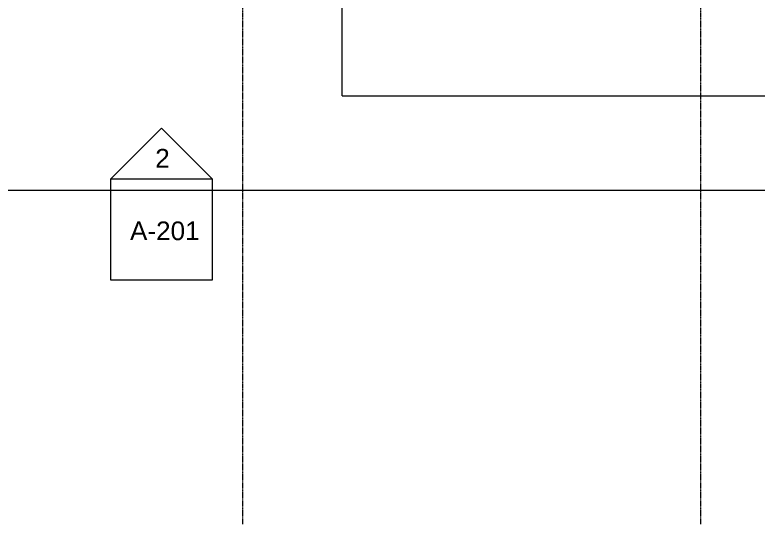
# Model space of a CAD drawing. Header units: inches. Extents: x 21836 to 26875, y -23174 to -20350.
# Drawn here: x 24099.7 to 24569.6, y -23162.9 to -22841 of the extents above; entities that cross this region are included whole.
import ezdxf

# ---------------------------------------------------------------- set-up
doc = ezdxf.new("R2010")
doc.units = ezdxf.units.IN
doc.header["$MEASUREMENT"] = 0
doc.linetypes.add('Grid Line 1_2_', pattern=[0.875, 0.5, -0.125, 0.125, -0.125])
for name, color, linetype, lineweight in [('Conc', 7, 'Continuous', 9), ('G-ANNO-SYMB', 111, 'Continuous', 9), ('S-GRID', 1, 'Continuous', 9)]:
    doc.layers.add(name, color=color, linetype=linetype, lineweight=lineweight)
doc.styles.add('Arial_1', font='arial.ttf', dxfattribs={"height": 11.802395})

# ---------------------------------------------------------------- blocks, each defined once
blk = doc.blocks.new('Elevation - Detail Number-93309-First Floor Plan')
at = {"layer": 'G-ANNO-SYMB'}
for p, q in [((-0.25, -0.25), (-0.25, 0.25)), ((-0.25, 0.25), (0.25, 0.25)), ((0.25, 0.25), (0.25, -0.25)), ((0.25, -0.25), (-0.25, -0.25))]:
    blk.add_line(p, q, dxfattribs=at)
blk = doc.blocks.new('Elevation - Detail Number-93036-First Floor Plan')
at = {"layer": 'G-ANNO-SYMB'}
for p, q in [((0, 0.25), (-0.25, 0)), ((0.25, 0), (0, 0.25)), ((-0.25, 0), (0.25, 0))]:
    blk.add_line(p, q, dxfattribs=at)

msp = doc.modelspace()

# ---------------------------------------------------------------- linework, layer by layer
at = {"layer": 'Conc'}
for p, q in [((24306.51523, -22892.06748), (24306.51523, -22797.92781)), ((24306.51523, -22892.06748), (25981.01523, -22892.06748)), ((26282.99063, -22952.06748), (21940.4243, -22952.06748))]:
    msp.add_line(p, q, dxfattribs=at)
at = {"layer": 'S-GRID', "linetype": 'Grid Line 1_2_'}
for p, q in [((24243.89023, -23162.8711), (24243.89023, -20426.10083)), ((24533.39023, -23162.8711), (24533.39023, -20426.10083))]:
    msp.add_line(p, q, dxfattribs=at)

# ---------------------------------------------------------------- block references
at = {"layer": 'G-ANNO-SYMB', "xscale": 127.9999999999999, "yscale": 127.9999999999999, "zscale": 127.9999999999999}
for name, p in [('Elevation - Detail Number-93036-First Floor Plan', (24192.35659, -22944.6617)), ('Elevation - Detail Number-93309-First Floor Plan', (24192.35659, -22976.6617))]:
    msp.add_blockref(name, p, dxfattribs=at)

# ---------------------------------------------------------------- next in the draw order: texts
at = {"layer": 'G-ANNO-SYMB', "attachment_point": 2, "line_spacing_factor": 0.938532, "style": 'Arial_1', "bg_fill": 3, "box_fill_scale": 1.25, "bg_fill_color": 0, "bg_fill_transparency": 0}
for s, insert, char_height, width in [('2', (24193.04724, -22925.69781), 11.8024, 10.944), ('A-201', (24194.48668, -22971.57713), 11.802395, 52.416)]:
    msp.add_mtext(s, dxfattribs=dict(at, insert=insert, char_height=char_height, width=width))

doc.saveas('drawing.dxf')
